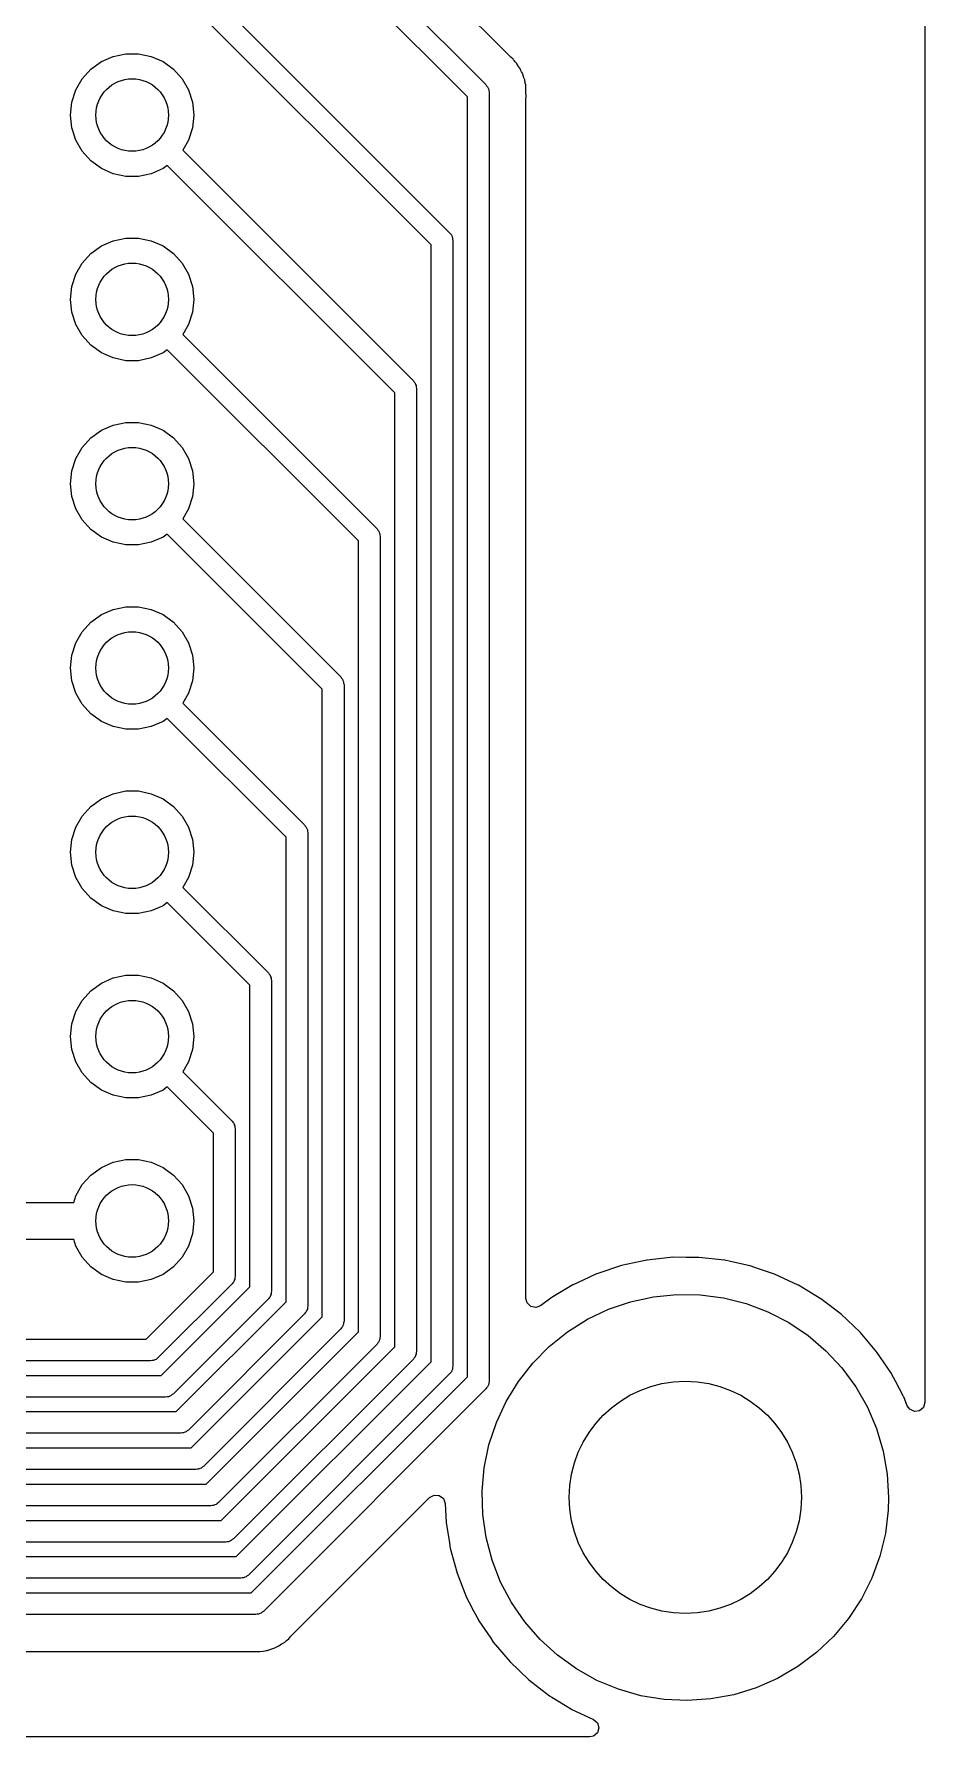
# Model space of a CAD drawing. Extents: x 122.3 to 173.5, y -134.1 to -70.4.
# Drawn here: x 161.21 to 173.48, y -134.11 to -110.64 of the extents above; entities that cross this region are included whole.
import ezdxf

# ---------------------------------------------------------------- set-up
doc = ezdxf.new("R2010")
doc.units = 0
doc.layers.add('BLACK', color=7, linetype='CONTINUOUS')

msp = doc.modelspace()

# ---------------------------------------------------------------- linework, layer by layer
at = {"layer": 'BLACK', "linetype": 'CONTINUOUS'}
for p, q in [((173.481, -84.064), (173.481, -129.501)), ((163.256, -107.164), (167.433, -111.341)), ((167.766, -110.955), (163.919, -107.108)), ((167.177, -111.509), (163.042, -107.374)), ((163.256, -109.704), (166.933, -113.381)), ((166.677, -113.549), (163.042, -109.914)), ((162.135, -111.024), (162.297, -110.952)), ((162.297, -110.952), (162.471, -110.915)), ((162.471, -110.915), (162.649, -110.915)), ((162.649, -110.915), (162.823, -110.952)), ((162.823, -110.952), (162.985, -111.024)), ((167.775, -110.963), (167.766, -110.955)), ((167.81, -110.992), (167.775, -110.963)), ((167.815, -110.999), (167.81, -110.992)), ((161.872, -111.26), (161.991, -111.128)), ((161.991, -111.128), (162.135, -111.024)), ((162.985, -111.024), (163.129, -111.128)), ((163.129, -111.128), (163.248, -111.26)), ((167.823, -111.01), (167.815, -110.999)), ((167.836, -111.025), (167.823, -111.01)), ((167.851, -111.04), (167.836, -111.025)), ((167.855, -111.047), (167.851, -111.04)), ((167.875, -111.08), (167.855, -111.047)), ((167.855, -111.047), (167.855, -111.047)), ((167.881, -111.089), (167.875, -111.08)), ((167.908, -111.127), (167.881, -111.089)), ((167.916, -111.147), (167.908, -111.127)), ((167.925, -111.165), (167.916, -111.147)), ((167.936, -111.183), (167.925, -111.165)), ((167.949, -111.227), (167.936, -111.183)), ((167.952, -111.239), (167.949, -111.227)), ((161.729, -111.583), (161.783, -111.414)), ((161.783, -111.414), (161.872, -111.26)), ((163.248, -111.26), (163.337, -111.414)), ((163.337, -111.414), (163.391, -111.583)), ((167.433, -111.341), (167.443, -111.358)), ((167.443, -111.358), (167.456, -111.372)), ((167.456, -111.372), (167.462, -111.391)), ((167.462, -111.391), (167.471, -111.408)), ((167.471, -111.408), (167.471, -111.428)), ((167.471, -111.428), (167.477, -111.447)), ((167.477, -111.447), (167.477, -129.21)), ((167.967, -111.274), (167.952, -111.239)), ((167.969, -111.282), (167.967, -111.274)), ((167.967, -111.274), (167.967, -111.274)), ((167.97, -111.289), (167.969, -111.282)), ((167.972, -111.303), (167.97, -111.289)), ((167.97, -111.289), (167.97, -111.289)), ((167.976, -111.322), (167.972, -111.303)), ((167.982, -111.343), (167.976, -111.322)), ((167.983, -111.385), (167.982, -111.343)), ((167.984, -111.389), (167.983, -111.385)), ((167.985, -111.401), (167.984, -111.389)), ((167.985, -111.405), (167.985, -111.401)), ((167.985, -111.434), (167.985, -111.405)), ((167.985, -111.438), (167.985, -111.434)), ((167.987, -111.509), (167.985, -111.438)), ((161.71, -111.76), (161.729, -111.583)), ((163.391, -111.583), (163.41, -111.76)), ((167.177, -129.148), (167.177, -111.509)), ((167.985, -111.529), (167.986, -111.517)), ((167.985, -128.069), (167.985, -111.529)), ((167.986, -111.517), (167.987, -111.509)), ((161.729, -111.937), (161.71, -111.76)), ((161.783, -112.106), (161.729, -111.937)), ((163.391, -111.937), (163.337, -112.106)), ((163.41, -111.76), (163.391, -111.937)), ((161.872, -112.26), (161.783, -112.106)), ((163.337, -112.106), (163.256, -112.244)), ((161.991, -112.392), (161.872, -112.26)), ((162.135, -112.496), (161.991, -112.392)), ((163.256, -112.244), (166.434, -115.421)), ((162.297, -112.568), (162.135, -112.496)), ((162.471, -112.605), (162.297, -112.568)), ((162.649, -112.605), (162.471, -112.605)), ((162.823, -112.568), (162.649, -112.605)), ((162.985, -112.496), (162.823, -112.568)), ((163.042, -112.454), (162.985, -112.496)), ((166.178, -115.59), (163.042, -112.454)), ((161.991, -113.668), (162.135, -113.564)), ((162.135, -113.564), (162.297, -113.492)), ((162.297, -113.492), (162.471, -113.455)), ((162.471, -113.455), (162.649, -113.455)), ((162.649, -113.455), (162.823, -113.492)), ((162.823, -113.492), (162.985, -113.564)), ((162.985, -113.564), (163.129, -113.668)), ((166.677, -128.941), (166.677, -113.549)), ((166.933, -113.381), (166.943, -113.398)), ((166.943, -113.398), (166.957, -113.412)), ((166.957, -113.412), (166.962, -113.431)), ((166.962, -113.431), (166.972, -113.448)), ((166.972, -113.448), (166.972, -113.468)), ((166.972, -113.468), (166.977, -113.487)), ((166.977, -113.487), (166.977, -129.003)), ((161.783, -113.954), (161.872, -113.8)), ((161.872, -113.8), (161.991, -113.668)), ((163.129, -113.668), (163.248, -113.8)), ((163.248, -113.8), (163.337, -113.954)), ((161.729, -114.123), (161.783, -113.954)), ((163.337, -113.954), (163.391, -114.123)), ((161.71, -114.3), (161.729, -114.123)), ((163.391, -114.123), (163.41, -114.3)), ((161.729, -114.477), (161.71, -114.3)), ((161.783, -114.646), (161.729, -114.477)), ((163.391, -114.477), (163.337, -114.646)), ((163.41, -114.3), (163.391, -114.477)), ((161.872, -114.8), (161.783, -114.646)), ((163.337, -114.646), (163.256, -114.784)), ((161.991, -114.932), (161.872, -114.8)), ((162.135, -115.036), (161.991, -114.932)), ((163.256, -114.784), (165.934, -117.462)), ((162.297, -115.108), (162.135, -115.036)), ((162.471, -115.145), (162.297, -115.108)), ((162.649, -115.145), (162.471, -115.145)), ((162.823, -115.108), (162.649, -115.145)), ((162.985, -115.036), (162.823, -115.108)), ((163.042, -114.994), (162.985, -115.036)), ((165.678, -117.63), (163.042, -114.994)), ((166.434, -115.421), (166.443, -115.439)), ((166.443, -115.439), (166.457, -115.453)), ((166.457, -115.453), (166.463, -115.472)), ((166.178, -128.734), (166.178, -115.59)), ((166.463, -115.472), (166.472, -115.489)), ((166.472, -115.489), (166.472, -115.508)), ((166.472, -115.508), (166.478, -115.528)), ((166.478, -115.528), (166.478, -128.797)), ((161.991, -116.208), (162.135, -116.104)), ((162.135, -116.104), (162.297, -116.032)), ((162.297, -116.032), (162.471, -115.995)), ((162.471, -115.995), (162.649, -115.995)), ((162.649, -115.995), (162.823, -116.032)), ((162.823, -116.032), (162.985, -116.104)), ((162.985, -116.104), (163.129, -116.208)), ((161.783, -116.494), (161.872, -116.34)), ((161.872, -116.34), (161.991, -116.208)), ((163.129, -116.208), (163.248, -116.34)), ((163.248, -116.34), (163.337, -116.494)), ((161.729, -116.663), (161.783, -116.494)), ((163.337, -116.494), (163.391, -116.663)), ((161.71, -116.84), (161.729, -116.663)), ((161.729, -117.017), (161.71, -116.84)), ((163.391, -116.663), (163.41, -116.84)), ((163.41, -116.84), (163.391, -117.017)), ((161.783, -117.186), (161.729, -117.017)), ((163.391, -117.017), (163.337, -117.186)), ((161.872, -117.34), (161.783, -117.186)), ((163.337, -117.186), (163.256, -117.324)), ((163.256, -117.324), (165.435, -119.502)), ((161.991, -117.472), (161.872, -117.34)), ((162.135, -117.576), (161.991, -117.472)), ((163.042, -117.534), (162.985, -117.576)), ((165.179, -119.671), (163.042, -117.534)), ((165.934, -117.462), (165.944, -117.479)), ((165.944, -117.479), (165.958, -117.493)), ((165.958, -117.493), (165.963, -117.512)), ((165.963, -117.512), (165.973, -117.529)), ((165.973, -117.529), (165.973, -117.549)), ((165.973, -117.549), (165.978, -117.568)), ((165.978, -117.568), (165.978, -128.59)), ((162.297, -117.648), (162.135, -117.576)), ((162.471, -117.685), (162.297, -117.648)), ((162.649, -117.685), (162.471, -117.685)), ((162.823, -117.648), (162.649, -117.685)), ((162.985, -117.576), (162.823, -117.648)), ((165.678, -128.527), (165.678, -117.63)), ((161.991, -118.748), (162.135, -118.644)), ((162.135, -118.644), (162.297, -118.572)), ((162.297, -118.572), (162.471, -118.535)), ((162.471, -118.535), (162.649, -118.535)), ((162.649, -118.535), (162.823, -118.572)), ((162.823, -118.572), (162.985, -118.644)), ((162.985, -118.644), (163.129, -118.748)), ((161.783, -119.034), (161.872, -118.88)), ((161.872, -118.88), (161.991, -118.748)), ((163.129, -118.748), (163.248, -118.88)), ((163.248, -118.88), (163.337, -119.034)), ((161.71, -119.38), (161.729, -119.203)), ((161.729, -119.203), (161.783, -119.034)), ((163.337, -119.034), (163.391, -119.203)), ((163.391, -119.203), (163.41, -119.38)), ((161.729, -119.557), (161.71, -119.38)), ((163.41, -119.38), (163.391, -119.557)), ((161.783, -119.726), (161.729, -119.557)), ((163.391, -119.557), (163.337, -119.726)), ((165.179, -128.321), (165.179, -119.671)), ((165.435, -119.502), (165.444, -119.52)), ((165.444, -119.52), (165.458, -119.534)), ((165.458, -119.534), (165.464, -119.553)), ((165.464, -119.553), (165.473, -119.57)), ((165.473, -119.57), (165.473, -119.589)), ((165.473, -119.589), (165.479, -119.609)), ((165.479, -119.609), (165.479, -128.383)), ((161.872, -119.88), (161.783, -119.726)), ((161.991, -120.012), (161.872, -119.88)), ((163.337, -119.726), (163.256, -119.864)), ((163.256, -119.864), (164.935, -121.543)), ((162.135, -120.116), (161.991, -120.012)), ((162.297, -120.188), (162.135, -120.116)), ((162.985, -120.116), (162.823, -120.188)), ((163.042, -120.074), (162.985, -120.116)), ((164.679, -121.711), (163.042, -120.074)), ((162.471, -120.225), (162.297, -120.188)), ((162.649, -120.225), (162.471, -120.225)), ((162.823, -120.188), (162.649, -120.225)), ((162.297, -121.112), (162.471, -121.075)), ((162.471, -121.075), (162.649, -121.075)), ((162.649, -121.075), (162.823, -121.112)), ((161.872, -121.42), (161.991, -121.288)), ((161.991, -121.288), (162.135, -121.184)), ((162.135, -121.184), (162.297, -121.112)), ((162.823, -121.112), (162.985, -121.184)), ((162.985, -121.184), (163.129, -121.288)), ((163.129, -121.288), (163.248, -121.42)), ((161.783, -121.574), (161.872, -121.42)), ((163.248, -121.42), (163.337, -121.574)), ((164.935, -121.543), (164.945, -121.56)), ((161.71, -121.92), (161.729, -121.743)), ((161.729, -121.743), (161.783, -121.574)), ((163.337, -121.574), (163.391, -121.743)), ((163.391, -121.743), (163.41, -121.92)), ((164.679, -128.114), (164.679, -121.711)), ((164.945, -121.56), (164.959, -121.574)), ((164.959, -121.574), (164.964, -121.593)), ((164.964, -121.593), (164.974, -121.61)), ((164.974, -121.61), (164.974, -121.63)), ((164.974, -121.63), (164.979, -121.649)), ((164.979, -121.649), (164.979, -128.176)), ((161.729, -122.097), (161.71, -121.92)), ((163.41, -121.92), (163.391, -122.097)), ((161.783, -122.266), (161.729, -122.097)), ((163.391, -122.097), (163.337, -122.266)), ((161.872, -122.42), (161.783, -122.266)), ((161.991, -122.552), (161.872, -122.42)), ((163.337, -122.266), (163.256, -122.404)), ((163.256, -122.404), (164.436, -123.583)), ((162.135, -122.656), (161.991, -122.552)), ((162.297, -122.728), (162.135, -122.656)), ((162.471, -122.765), (162.297, -122.728)), ((162.823, -122.728), (162.649, -122.765)), ((162.985, -122.656), (162.823, -122.728)), ((163.042, -122.614), (162.985, -122.656)), ((164.18, -123.752), (163.042, -122.614)), ((162.649, -122.765), (162.471, -122.765)), ((162.135, -123.724), (162.297, -123.652)), ((162.297, -123.652), (162.471, -123.615)), ((162.471, -123.615), (162.649, -123.615)), ((162.649, -123.615), (162.823, -123.652)), ((162.823, -123.652), (162.985, -123.724)), ((164.436, -123.583), (164.445, -123.601)), ((164.445, -123.601), (164.459, -123.615)), ((164.459, -123.615), (164.465, -123.634)), ((164.465, -123.634), (164.474, -123.651)), ((164.474, -123.651), (164.474, -123.67)), ((164.474, -123.67), (164.48, -123.69)), ((161.872, -123.96), (161.991, -123.828)), ((161.991, -123.828), (162.135, -123.724)), ((162.985, -123.724), (163.129, -123.828)), ((163.129, -123.828), (163.248, -123.96)), ((164.18, -127.907), (164.18, -123.752)), ((164.48, -123.69), (164.48, -127.969)), ((161.729, -124.283), (161.783, -124.114)), ((161.783, -124.114), (161.872, -123.96)), ((163.248, -123.96), (163.337, -124.114)), ((163.337, -124.114), (163.391, -124.283)), ((161.71, -124.46), (161.729, -124.283)), ((163.391, -124.283), (163.41, -124.46)), ((161.729, -124.637), (161.71, -124.46)), ((163.41, -124.46), (163.391, -124.637)), ((161.783, -124.806), (161.729, -124.637)), ((161.872, -124.96), (161.783, -124.806)), ((163.337, -124.806), (163.256, -124.944)), ((163.391, -124.637), (163.337, -124.806)), ((161.991, -125.092), (161.872, -124.96)), ((163.256, -124.944), (163.936, -125.624)), ((162.135, -125.196), (161.991, -125.092)), ((162.297, -125.268), (162.135, -125.196)), ((162.471, -125.305), (162.297, -125.268)), ((162.649, -125.305), (162.471, -125.305)), ((162.823, -125.268), (162.649, -125.305)), ((162.985, -125.196), (162.823, -125.268)), ((163.042, -125.154), (162.985, -125.196)), ((163.68, -125.792), (163.042, -125.154)), ((163.936, -125.624), (163.946, -125.641)), ((163.946, -125.641), (163.96, -125.655)), ((163.96, -125.655), (163.965, -125.674)), ((163.965, -125.674), (163.975, -125.691)), ((163.975, -125.691), (163.975, -125.711)), ((163.975, -125.711), (163.98, -125.73)), ((163.98, -125.73), (163.98, -127.762)), ((163.68, -127.7), (163.68, -125.792)), ((162.135, -126.264), (162.297, -126.192)), ((162.297, -126.192), (162.471, -126.155)), ((162.471, -126.155), (162.649, -126.155)), ((162.649, -126.155), (162.823, -126.192)), ((162.823, -126.192), (162.985, -126.264)), ((161.872, -126.5), (161.991, -126.368)), ((161.991, -126.368), (162.135, -126.264)), ((162.985, -126.264), (163.129, -126.368)), ((163.129, -126.368), (163.248, -126.5)), ((161.754, -126.746), (161.783, -126.654)), ((161.783, -126.654), (161.872, -126.5)), ((163.248, -126.5), (163.337, -126.654)), ((163.337, -126.654), (163.391, -126.823)), ((160.826, -126.746), (161.754, -126.746)), ((163.391, -126.823), (163.41, -127)), ((163.391, -127.177), (163.337, -127.346)), ((163.41, -127), (163.391, -127.177)), ((161.754, -127.254), (160.826, -127.254)), ((161.783, -127.346), (161.754, -127.254)), ((161.872, -127.5), (161.783, -127.346)), ((163.337, -127.346), (163.248, -127.5)), ((161.991, -127.632), (161.872, -127.5)), ((162.135, -127.736), (161.991, -127.632)), ((163.129, -127.632), (162.985, -127.736)), ((163.248, -127.5), (163.129, -127.632)), ((169.3, -127.616), (168.96, -127.729)), ((169.65, -127.539), (169.3, -127.616)), ((169.654, -127.539), (169.65, -127.539)), ((169.893, -127.513), (169.654, -127.539)), ((169.654, -127.539), (169.654, -127.539)), ((170.007, -127.501), (169.893, -127.513)), ((170.192, -127.502), (170.007, -127.501)), ((170.362, -127.502), (170.192, -127.502)), ((170.365, -127.502), (170.362, -127.502)), ((170.362, -127.502), (170.362, -127.502)), ((170.368, -127.502), (170.365, -127.502)), ((170.718, -127.541), (170.368, -127.502)), ((170.368, -127.502), (170.368, -127.502)), ((170.721, -127.541), (170.718, -127.541)), ((170.718, -127.541), (170.718, -127.541)), ((170.724, -127.542), (170.721, -127.541)), ((170.802, -127.559), (170.724, -127.542)), ((170.724, -127.542), (170.724, -127.542)), ((171.071, -127.619), (170.802, -127.559)), ((171.074, -127.62), (171.071, -127.619)), ((171.19, -127.659), (171.074, -127.62)), ((171.074, -127.62), (171.074, -127.62)), ((171.41, -127.734), (171.19, -127.659)), ((162.297, -127.808), (162.135, -127.736)), ((162.471, -127.845), (162.297, -127.808)), ((162.649, -127.845), (162.471, -127.845)), ((162.823, -127.808), (162.649, -127.845)), ((162.752, -128.628), (163.68, -127.7)), ((162.985, -127.736), (162.823, -127.808)), ((163.936, -127.868), (162.92, -128.884)), ((163.946, -127.851), (163.936, -127.868)), ((163.96, -127.837), (163.946, -127.851)), ((163.965, -127.818), (163.96, -127.837)), ((163.975, -127.801), (163.965, -127.818)), ((163.98, -127.762), (163.975, -127.781)), ((163.975, -127.781), (163.975, -127.801)), ((168.632, -127.881), (168.356, -128.046)), ((168.635, -127.879), (168.632, -127.881)), ((168.632, -127.881), (168.632, -127.881)), ((168.775, -127.814), (168.635, -127.879)), ((168.957, -127.731), (168.775, -127.814)), ((168.96, -127.729), (168.957, -127.731)), ((168.957, -127.731), (168.957, -127.731)), ((171.736, -127.884), (171.41, -127.734)), ((171.738, -127.886), (171.736, -127.884)), ((172.039, -128.068), (171.738, -127.886)), ((171.738, -127.886), (171.738, -127.886)), ((162.959, -129.128), (164.18, -127.907)), ((164.436, -128.075), (163.127, -129.384)), ((163.166, -129.627), (164.679, -128.114)), ((164.445, -128.058), (164.436, -128.075)), ((164.459, -128.044), (164.445, -128.058)), ((164.465, -128.025), (164.459, -128.044)), ((164.474, -128.008), (164.465, -128.025)), ((164.48, -127.969), (164.474, -127.988)), ((164.474, -127.988), (164.474, -128.008)), ((168.001, -128.13), (167.985, -128.069)), ((168.327, -128.063), (168.187, -128.169)), ((168.356, -128.046), (168.327, -128.063)), ((169.122, -128.218), (169.427, -128.113)), ((169.427, -128.113), (169.742, -128.044)), ((169.742, -128.044), (170.063, -128.012)), ((170.063, -128.012), (170.385, -128.018)), ((170.385, -128.018), (170.705, -128.06)), ((170.705, -128.06), (171.017, -128.138)), ((172.042, -128.07), (172.039, -128.068)), ((172.039, -128.068), (172.039, -128.068)), ((172.045, -128.072), (172.042, -128.07)), ((172.082, -128.1), (172.045, -128.072)), ((172.045, -128.072), (172.045, -128.072)), ((172.327, -128.287), (172.082, -128.1)), ((164.935, -128.282), (163.334, -129.883)), ((163.373, -130.127), (165.179, -128.321)), ((164.945, -128.265), (164.935, -128.282)), ((164.959, -128.251), (164.945, -128.265)), ((164.964, -128.232), (164.959, -128.251)), ((164.974, -128.215), (164.964, -128.232)), ((164.979, -128.176), (164.974, -128.195)), ((164.974, -128.195), (164.974, -128.215)), ((168.051, -128.179), (168.001, -128.13)), ((168.121, -128.194), (168.051, -128.179)), ((168.187, -128.169), (168.121, -128.194)), ((168.558, -128.528), (168.831, -128.356)), ((168.831, -128.356), (169.122, -128.218)), ((171.017, -128.138), (171.319, -128.252)), ((171.319, -128.252), (171.605, -128.4)), ((172.587, -128.533), (172.327, -128.287)), ((165.435, -128.489), (163.541, -130.383)), ((163.579, -130.626), (165.678, -128.527)), ((165.444, -128.472), (165.435, -128.489)), ((165.458, -128.458), (165.444, -128.472)), ((165.464, -128.439), (165.458, -128.458)), ((165.473, -128.422), (165.464, -128.439)), ((165.479, -128.383), (165.473, -128.402)), ((165.473, -128.402), (165.473, -128.422)), ((165.978, -128.59), (165.973, -128.609)), ((168.306, -128.729), (168.558, -128.528)), ((171.605, -128.4), (171.873, -128.58)), ((171.873, -128.58), (172.118, -128.789)), ((172.819, -128.807), (172.587, -128.533)), ((158.304, -128.628), (162.752, -128.628)), ((165.934, -128.696), (163.748, -130.882)), ((163.786, -131.126), (166.178, -128.734)), ((165.944, -128.679), (165.934, -128.696)), ((165.958, -128.665), (165.944, -128.679)), ((165.963, -128.646), (165.958, -128.665)), ((165.973, -128.628), (165.963, -128.646)), ((165.973, -128.609), (165.973, -128.628)), ((166.478, -128.797), (166.472, -128.816)), ((166.472, -128.816), (166.472, -128.835)), ((168.08, -128.958), (168.306, -128.729)), ((172.118, -128.789), (172.337, -129.025)), ((173.02, -129.103), (172.819, -128.807)), ((162.814, -128.928), (158.242, -128.928)), ((162.833, -128.923), (162.814, -128.928)), ((162.853, -128.923), (162.833, -128.923)), ((162.87, -128.913), (162.853, -128.923)), ((162.889, -128.908), (162.87, -128.913)), ((162.903, -128.894), (162.889, -128.908)), ((162.92, -128.884), (162.903, -128.894)), ((166.434, -128.903), (163.955, -131.382)), ((163.993, -131.625), (166.677, -128.941)), ((166.443, -128.885), (166.434, -128.903)), ((166.457, -128.872), (166.443, -128.885)), ((166.463, -128.852), (166.457, -128.872)), ((166.472, -128.835), (166.463, -128.852)), ((166.962, -129.059), (166.957, -129.078)), ((166.972, -129.042), (166.962, -129.059)), ((166.977, -129.003), (166.972, -129.022)), ((166.972, -129.022), (166.972, -129.042)), ((167.881, -129.212), (168.08, -128.958)), ((172.337, -129.025), (172.528, -129.285)), ((158.097, -129.128), (162.959, -129.128)), ((166.933, -129.109), (164.161, -131.881)), ((164.2, -132.125), (167.177, -129.148)), ((166.943, -129.092), (166.933, -129.109)), ((166.957, -129.078), (166.943, -129.092)), ((167.443, -129.299), (167.433, -129.316)), ((167.456, -129.285), (167.443, -129.299)), ((167.462, -129.266), (167.456, -129.285)), ((167.471, -129.249), (167.462, -129.266)), ((167.477, -129.21), (167.471, -129.229)), ((167.471, -129.229), (167.471, -129.249)), ((167.712, -129.487), (167.881, -129.212)), ((172.528, -129.285), (172.688, -129.565)), ((173.022, -129.107), (173.02, -129.103)), ((173.076, -129.21), (173.022, -129.107)), ((173.022, -129.107), (173.022, -129.107)), ((173.188, -129.42), (173.076, -129.21)), ((163.021, -129.428), (158.035, -129.428)), ((163.04, -129.422), (163.021, -129.428)), ((163.06, -129.422), (163.04, -129.422)), ((163.077, -129.413), (163.06, -129.422)), ((163.096, -129.407), (163.077, -129.413)), ((163.11, -129.393), (163.096, -129.407)), ((163.127, -129.384), (163.11, -129.393)), ((167.433, -129.316), (164.368, -132.381)), ((167.577, -129.779), (167.712, -129.487)), ((173.189, -129.423), (173.188, -129.42)), ((173.238, -129.547), (173.189, -129.423)), ((173.481, -129.501), (173.461, -129.569)), ((157.882, -129.627), (163.166, -129.627)), ((172.688, -129.565), (172.814, -129.862)), ((173.273, -129.596), (173.238, -129.547)), ((173.338, -129.626), (173.273, -129.596)), ((173.408, -129.615), (173.338, -129.626)), ((173.461, -129.569), (173.408, -129.615)), ((163.228, -129.927), (157.82, -129.927)), ((163.247, -129.922), (163.228, -129.927)), ((163.267, -129.922), (163.247, -129.922)), ((163.284, -129.912), (163.267, -129.922)), ((163.303, -129.907), (163.284, -129.912)), ((163.317, -129.893), (163.303, -129.907)), ((163.334, -129.883), (163.317, -129.893)), ((167.475, -130.085), (167.577, -129.779)), ((172.814, -129.862), (172.906, -130.171)), ((157.675, -130.127), (163.373, -130.127)), ((167.41, -130.401), (167.475, -130.085)), ((172.906, -130.171), (172.961, -130.488)), ((163.435, -130.427), (157.613, -130.427)), ((163.454, -130.421), (163.435, -130.427)), ((163.474, -130.421), (163.454, -130.421)), ((163.491, -130.412), (163.474, -130.421)), ((163.51, -130.406), (163.491, -130.412)), ((163.524, -130.392), (163.51, -130.406)), ((163.541, -130.383), (163.524, -130.392)), ((167.381, -130.722), (167.41, -130.401)), ((157.468, -130.626), (163.579, -130.626)), ((172.961, -130.488), (172.98, -130.81)), ((163.642, -130.926), (157.406, -130.926)), ((163.661, -130.921), (163.642, -130.926)), ((163.68, -130.921), (163.661, -130.921)), ((163.698, -130.911), (163.68, -130.921)), ((163.717, -130.906), (163.698, -130.911)), ((163.731, -130.892), (163.717, -130.906)), ((163.748, -130.882), (163.731, -130.892)), ((164.754, -132.714), (166.657, -130.812)), ((166.657, -130.812), (166.719, -130.778)), ((166.719, -130.778), (166.79, -130.783)), ((166.79, -130.783), (166.847, -130.825)), ((166.847, -130.825), (166.872, -130.894)), ((166.872, -130.894), (166.885, -131.156)), ((167.39, -131.044), (167.381, -130.722)), ((172.98, -130.81), (172.974, -130.986)), ((157.262, -131.126), (163.786, -131.126)), ((166.885, -131.156), (166.885, -131.16)), ((166.885, -131.16), (166.885, -131.16)), ((166.885, -131.16), (166.925, -131.405)), ((167.435, -131.363), (167.39, -131.044)), ((172.974, -130.986), (172.936, -131.306)), ((163.904, -131.411), (163.887, -131.42)), ((163.924, -131.405), (163.904, -131.411)), ((163.937, -131.391), (163.924, -131.405)), ((163.955, -131.382), (163.937, -131.391)), ((166.925, -131.405), (166.941, -131.51)), ((167.517, -131.675), (167.435, -131.363)), ((172.936, -131.306), (172.86, -131.619)), ((157.055, -131.625), (163.993, -131.625)), ((163.849, -131.426), (157.199, -131.426)), ((163.868, -131.42), (163.849, -131.426)), ((163.887, -131.42), (163.868, -131.42)), ((166.941, -131.51), (167.036, -131.856)), ((172.86, -131.619), (172.75, -131.922)), ((164.161, -131.881), (164.144, -131.891)), ((167.036, -131.856), (167.167, -132.189)), ((167.634, -131.976), (167.517, -131.675)), ((164.055, -131.925), (156.992, -131.925)), ((164.075, -131.92), (164.055, -131.925)), ((164.094, -131.92), (164.075, -131.92)), ((164.111, -131.91), (164.094, -131.92)), ((164.13, -131.905), (164.111, -131.91)), ((164.144, -131.891), (164.13, -131.905)), ((167.785, -132.26), (167.634, -131.976)), ((172.75, -131.922), (172.605, -132.21)), ((156.848, -132.125), (164.2, -132.125)), ((167.167, -132.189), (167.198, -132.248)), ((167.198, -132.248), (167.263, -132.372)), ((167.968, -132.526), (167.785, -132.26)), ((172.605, -132.21), (172.428, -132.479)), ((164.262, -132.425), (156.786, -132.425)), ((164.281, -132.419), (164.262, -132.425)), ((164.301, -132.419), (164.281, -132.419)), ((164.318, -132.41), (164.301, -132.419)), ((164.337, -132.404), (164.318, -132.41)), ((164.351, -132.391), (164.337, -132.404)), ((164.368, -132.381), (164.351, -132.391)), ((167.263, -132.372), (167.334, -132.507)), ((167.334, -132.507), (167.336, -132.509)), ((167.336, -132.509), (167.336, -132.509)), ((167.336, -132.509), (167.499, -132.752)), ((168.179, -132.769), (167.968, -132.526)), ((172.428, -132.479), (172.221, -132.727)), ((164.619, -132.829), (164.629, -132.823)), ((164.629, -132.823), (164.662, -132.803)), ((164.662, -132.803), (164.669, -132.799)), ((164.662, -132.803), (164.662, -132.803)), ((164.669, -132.799), (164.684, -132.784)), ((164.684, -132.784), (164.699, -132.771)), ((164.699, -132.771), (164.717, -132.758)), ((164.717, -132.758), (164.746, -132.723)), ((164.746, -132.723), (164.754, -132.714)), ((167.499, -132.752), (167.534, -132.804)), ((167.534, -132.804), (167.765, -133.078)), ((168.418, -132.986), (168.179, -132.769)), ((172.221, -132.727), (171.987, -132.949)), ((156.823, -132.933), (164.18, -132.933)), ((164.18, -132.933), (164.192, -132.934)), ((164.192, -132.934), (164.192, -132.934)), ((164.192, -132.934), (164.2, -132.935)), ((164.2, -132.935), (164.271, -132.933)), ((164.271, -132.933), (164.275, -132.933)), ((164.275, -132.933), (164.304, -132.933)), ((164.304, -132.933), (164.308, -132.933)), ((164.308, -132.933), (164.32, -132.932)), ((164.32, -132.932), (164.366, -132.93)), ((164.366, -132.93), (164.387, -132.924)), ((164.387, -132.924), (164.406, -132.92)), ((164.406, -132.92), (164.414, -132.919)), ((164.414, -132.919), (164.42, -132.918)), ((164.42, -132.918), (164.427, -132.917)), ((164.42, -132.918), (164.42, -132.918)), ((164.427, -132.917), (164.435, -132.915)), ((164.435, -132.915), (164.47, -132.9)), ((164.435, -132.915), (164.435, -132.915)), ((164.47, -132.9), (164.482, -132.897)), ((164.482, -132.897), (164.526, -132.884)), ((164.526, -132.884), (164.544, -132.873)), ((164.544, -132.873), (164.562, -132.864)), ((164.562, -132.864), (164.582, -132.856)), ((164.582, -132.856), (164.619, -132.829)), ((168.68, -133.174), (168.418, -132.986)), ((171.987, -132.949), (171.729, -133.142)), ((167.765, -133.078), (168.024, -133.326)), ((168.961, -133.331), (168.68, -133.174)), ((171.729, -133.142), (171.451, -133.305)), ((168.024, -133.326), (168.308, -133.544)), ((169.259, -133.454), (168.961, -133.331)), ((169.569, -133.543), (169.259, -133.454)), ((171.156, -133.434), (170.848, -133.529)), ((171.451, -133.305), (171.156, -133.434)), ((168.308, -133.544), (168.34, -133.563)), ((168.34, -133.563), (168.611, -133.728)), ((168.611, -133.728), (168.611, -133.728)), ((168.611, -133.728), (168.614, -133.73)), ((168.614, -133.73), (168.617, -133.732)), ((168.617, -133.732), (168.617, -133.732)), ((168.617, -133.732), (168.916, -133.871)), ((169.887, -133.595), (169.569, -133.543)), ((170.209, -133.61), (169.887, -133.595)), ((170.531, -133.588), (170.209, -133.61)), ((170.848, -133.529), (170.531, -133.588)), ((168.916, -133.871), (168.969, -133.918)), ((168.989, -133.987), (168.968, -134.055)), ((168.969, -133.918), (168.989, -133.987)), ((168.863, -134.111), (148.028, -134.111)), ((168.914, -134.101), (168.863, -134.111)), ((168.968, -134.055), (168.914, -134.101))]:
    msp.add_line(p, q, dxfattribs=at)
at = {"layer": 'BLACK'}
for centre, radius in [((162.56, -111.76), 0.5), ((162.56, -114.3), 0.5), ((162.56, -116.84), 0.5), ((162.56, -119.38), 0.5), ((162.56, -121.92), 0.5), ((162.56, -124.46), 0.5), ((162.56, -127), 0.5), ((170.18, -130.81), 1.6)]:
    msp.add_circle(centre, radius, dxfattribs=at)

doc.saveas('drawing.dxf')
